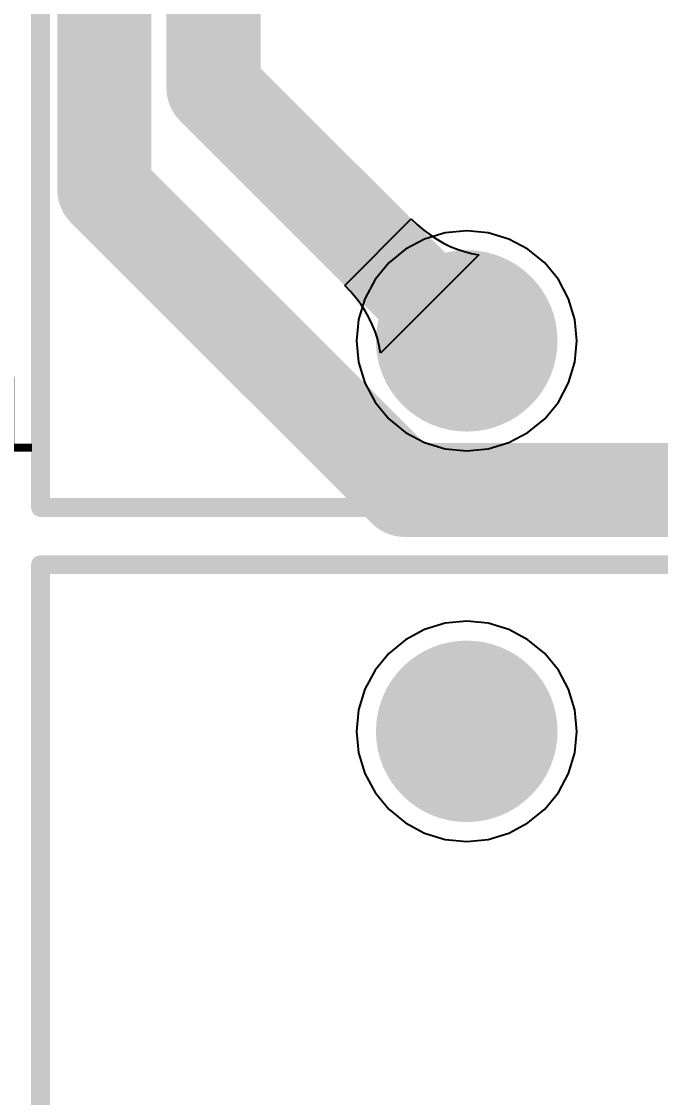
# Model space of a CAD drawing. Header units: inches. Extents: x -0.01 to 3.94, y -0.06 to 4.68.
# Drawn here: x 2.722 to 3.062, y 3.082 to 3.654 of the extents above; entities that cross this region are included whole.
import ezdxf

# ---------------------------------------------------------------- set-up
doc = ezdxf.new("R2010")
doc.units = ezdxf.units.IN
doc.header["$MEASUREMENT"] = 0
for name, color, linetype in [('Bottom Layer', 5, 'Continuous'), ('Bottom Solder', 6, 'Continuous'), ('Int1 -GND)', 16, 'Continuous'), ('Int2 -PWR)', 76, 'Continuous'), ('Multi-Layer', 9, 'Continuous'), ('Pad Holes', 156, 'Continuous'), ('Top 3D Body', 56, 'Continuous'), ('Top Layer', 1, 'Continuous'), ('Top Overlay', 2, 'Continuous'), ('Top Solder', 216, 'Continuous')]:
    doc.layers.add(name, color=color, linetype=linetype)
doc.styles.add('Arial', font='', dxfattribs={"height": 0.2})
doc.styles.get('Arial').set_extended_font_data('Arial')

# ---------------------------------------------------------------- blocks, each defined once
blk = doc.blocks.new('AAE46D0F_8D2F_4914_8614_C04E242B4758_560')
at = {"layer": 'Bottom Layer'}
h = blk.add_hatch(color=5, dxfattribs=at)
edge = h.paths.add_edge_path()
edge.add_arc((0.21653, 0.23622), 0.04626, 0, 360)
at = {"layer": 'Bottom Solder'}
h = blk.add_hatch(color=6, dxfattribs=at)
edge = h.paths.add_edge_path()
edge.add_arc((0.21653, 0.23622), 0.04823, 0, 360)
at = {"layer": 'Int1 -GND)'}
h = blk.add_hatch(color=7, dxfattribs=at)
edge = h.paths.add_edge_path()
edge.add_arc((0.21653, 0.23622), 0.04626, 0, 360)
at = {"layer": 'Int2 -PWR)'}
h = blk.add_hatch(color=7, dxfattribs=at)
edge = h.paths.add_edge_path()
edge.add_arc((0.21653, 0.23622), 0.04626, 0, 360)
at = {"layer": 'Multi-Layer'}
h = blk.add_hatch(color=9, dxfattribs=at)
edge = h.paths.add_edge_path()
edge.add_arc((0.21653, 0.23622), 0.04626, 0, 360)
at = {"layer": 'Pad Holes'}
h = blk.add_hatch(color=7, dxfattribs=at)
edge = h.paths.add_edge_path()
edge.add_arc((0.21653, 0.23622), 0.03051, 0, 360)
at = {"layer": 'Top Layer'}
h = blk.add_hatch(color=1, dxfattribs=at)
edge = h.paths.add_edge_path()
edge.add_arc((0.21653, 0.23622), 0.04626, 0, 360)
at = {"layer": 'Top Solder'}
h = blk.add_hatch(color=216, dxfattribs=at)
edge = h.paths.add_edge_path()
edge.add_arc((0.21653, 0.23622), 0.04823, 0, 360)
at = {"layer": 'Top 3D Body'}
for points in [[(0.44291, 0.3248, 0.00787, 0.00787, 0), (-0.44291, 0.3248, 0.00787, 0.00787, 0)], [(0.44291, 0.3248, 0.00787, 0.00787, 0), (0.44291, -0.3248, 0.00787, 0.00787, 0)]]:
    blk.add_lwpolyline(points, format="xyseb", dxfattribs=at)
blk.add_lwpolyline([(0.44094, 0.3248, 0.00394, 0.00394, 1), (0.44488, 0.3248, 0.00394, 0.00394, 1)], format="xyseb", close=True, dxfattribs=at)
blk.add_lwpolyline([(0.44094, 0.3248, 0.00394, 0.00394, 1), (0.44488, 0.3248, 0.00394, 0.00394, 1)], format="xyseb", close=True, dxfattribs=at)
at = {"layer": 'Top Overlay'}
for points in [[(0.44291, 0.3248, 0.01, 0.01, 0), (-0.44252, 0.3248, 0.01, 0.01, 0)], [(0.44291, 0.3248, 0.01, 0.01, 0), (0.44291, -0.3248, 0.01, 0.01, 0)]]:
    blk.add_lwpolyline(points, format="xyseb", dxfattribs=at)
blk.add_lwpolyline([(0.44041, 0.3248, 0.005, 0.005, 1), (0.44541, 0.3248, 0.005, 0.005, 1)], format="xyseb", close=True, dxfattribs=at)
blk.add_lwpolyline([(0.44041, 0.3248, 0.005, 0.005, 1), (0.44541, 0.3248, 0.005, 0.005, 1)], format="xyseb", close=True, dxfattribs=at)
blk = doc.blocks.new('AAE46D0F_8D2F_4914_8614_C04E242B4758_561')
at = {"layer": 'Bottom Layer'}
h = blk.add_hatch(color=5, dxfattribs=at)
edge = h.paths.add_edge_path()
edge.add_arc((0.21653, -0.23622), 0.04626, 0, 360)
at = {"layer": 'Bottom Solder'}
h = blk.add_hatch(color=6, dxfattribs=at)
edge = h.paths.add_edge_path()
edge.add_arc((0.21653, -0.23622), 0.04823, 0, 360)
at = {"layer": 'Int1 -GND)'}
h = blk.add_hatch(color=7, dxfattribs=at)
edge = h.paths.add_edge_path()
edge.add_arc((0.21653, -0.23622), 0.04626, 0, 360)
at = {"layer": 'Int2 -PWR)'}
h = blk.add_hatch(color=7, dxfattribs=at)
edge = h.paths.add_edge_path()
edge.add_arc((0.21653, -0.23622), 0.04626, 0, 360)
at = {"layer": 'Multi-Layer'}
h = blk.add_hatch(color=9, dxfattribs=at)
edge = h.paths.add_edge_path()
edge.add_arc((0.21653, -0.23622), 0.04626, 0, 360)
at = {"layer": 'Pad Holes'}
h = blk.add_hatch(color=7, dxfattribs=at)
edge = h.paths.add_edge_path()
edge.add_arc((0.21653, -0.23622), 0.03051, 0, 360)
at = {"layer": 'Top Layer'}
h = blk.add_hatch(color=1, dxfattribs=at)
edge = h.paths.add_edge_path()
edge.add_arc((0.21653, -0.23622), 0.04626, 0, 360)
at = {"layer": 'Top Solder'}
h = blk.add_hatch(color=216, dxfattribs=at)
edge = h.paths.add_edge_path()
edge.add_arc((0.21653, -0.23622), 0.04823, 0, 360)
at = {"layer": 'Top 3D Body'}
for points in [[(0.44291, 0.3248, 0.00787, 0.00787, 0), (0.44291, -0.3248, 0.00787, 0.00787, 0)], [(0.44291, -0.3248, 0.00787, 0.00787, 0), (-0.44291, -0.3248, 0.00787, 0.00787, 0)]]:
    blk.add_lwpolyline(points, format="xyseb", dxfattribs=at)
blk.add_lwpolyline([(0.44094, -0.3248, 0.00394, 0.00394, 1), (0.44488, -0.3248, 0.00394, 0.00394, 1)], format="xyseb", close=True, dxfattribs=at)
blk.add_lwpolyline([(0.44094, -0.3248, 0.00394, 0.00394, 1), (0.44488, -0.3248, 0.00394, 0.00394, 1)], format="xyseb", close=True, dxfattribs=at)
at = {"layer": 'Top Overlay'}
for points in [[(0.44291, 0.3248, 0.01, 0.01, 0), (0.44291, -0.3248, 0.01, 0.01, 0)], [(0.44291, -0.3248, 0.01, 0.01, 0), (-0.44252, -0.3248, 0.01, 0.01, 0)]]:
    blk.add_lwpolyline(points, format="xyseb", dxfattribs=at)
blk.add_lwpolyline([(0.44041, -0.3248, 0.005, 0.005, 1), (0.44541, -0.3248, 0.005, 0.005, 1)], format="xyseb", close=True, dxfattribs=at)
blk.add_lwpolyline([(0.44041, -0.3248, 0.005, 0.005, 1), (0.44541, -0.3248, 0.005, 0.005, 1)], format="xyseb", close=True, dxfattribs=at)

msp = doc.modelspace()

# ---------------------------------------------------------------- linework, layer by layer
at = {"layer": 'Int1 -GND)'}
for p, q in [((2.94724, 3.54159), (2.93626, 3.53826)), ((2.95866, 3.54272), (2.94724, 3.54159)), ((2.97008, 3.54159), (2.95866, 3.54272)), ((2.98106, 3.53826), (2.97008, 3.54159)), ((2.93626, 3.53826), (2.92614, 3.53285)), ((2.99119, 3.53285), (2.98106, 3.53826)), ((2.92614, 3.53285), (2.91727, 3.52557)), ((3.00006, 3.52557), (2.99119, 3.53285)), ((2.91727, 3.52557), (2.90999, 3.5167)), ((3.00734, 3.5167), (3.00006, 3.52557)), ((2.90999, 3.5167), (2.90458, 3.50658)), ((3.01275, 3.50658), (3.00734, 3.5167)), ((2.90458, 3.50658), (2.90125, 3.49559)), ((3.01608, 3.49559), (3.01275, 3.50658)), ((2.90125, 3.49559), (2.90012, 3.48417)), ((3.0172, 3.48417), (3.01608, 3.49559)), ((2.90012, 3.48417), (2.90125, 3.47275)), ((3.01608, 3.47275), (3.0172, 3.48417)), ((2.90125, 3.47275), (2.90458, 3.46177)), ((3.01275, 3.46177), (3.01608, 3.47275)), ((2.90458, 3.46177), (2.90999, 3.45165)), ((3.00734, 3.45165), (3.01275, 3.46177)), ((2.90999, 3.45165), (2.91727, 3.44278)), ((3.00006, 3.44278), (3.00734, 3.45165)), ((2.91727, 3.44278), (2.92614, 3.4355)), ((2.99119, 3.4355), (3.00006, 3.44278)), ((2.92614, 3.4355), (2.93626, 3.43009)), ((2.98106, 3.43009), (2.99119, 3.4355)), ((2.93626, 3.43009), (2.94724, 3.42676)), ((2.94724, 3.42676), (2.95866, 3.42563)), ((2.95866, 3.42563), (2.97008, 3.42676)), ((2.97008, 3.42676), (2.98106, 3.43009)), ((2.95866, 3.33516), (2.94724, 3.33403)), ((2.97008, 3.33403), (2.95866, 3.33516)), ((2.93626, 3.3307), (2.92614, 3.32529)), ((2.94724, 3.33403), (2.93626, 3.3307)), ((2.98106, 3.3307), (2.97008, 3.33403)), ((2.99119, 3.32529), (2.98106, 3.3307)), ((2.92614, 3.32529), (2.91727, 3.31801)), ((3.00006, 3.31801), (2.99119, 3.32529)), ((2.91727, 3.31801), (2.90999, 3.30914)), ((3.00734, 3.30914), (3.00006, 3.31801)), ((2.90999, 3.30914), (2.90458, 3.29902)), ((3.01275, 3.29902), (3.00734, 3.30914)), ((2.90458, 3.29902), (2.90125, 3.28803)), ((3.01608, 3.28803), (3.01275, 3.29902)), ((2.90125, 3.28803), (2.90012, 3.27661)), ((3.0172, 3.27661), (3.01608, 3.28803)), ((2.90012, 3.27661), (2.90125, 3.26519)), ((3.01608, 3.26519), (3.0172, 3.27661)), ((2.90125, 3.26519), (2.90458, 3.25421)), ((3.01275, 3.25421), (3.01608, 3.26519)), ((2.90458, 3.25421), (2.90999, 3.24409)), ((3.00734, 3.24409), (3.01275, 3.25421)), ((2.90999, 3.24409), (2.91727, 3.23522)), ((3.00006, 3.23522), (3.00734, 3.24409)), ((2.91727, 3.23522), (2.92614, 3.22794)), ((2.99119, 3.22794), (3.00006, 3.23522)), ((2.92614, 3.22794), (2.93626, 3.22253)), ((2.98106, 3.22253), (2.99119, 3.22794)), ((2.93626, 3.22253), (2.94724, 3.2192)), ((2.97008, 3.2192), (2.98106, 3.22253)), ((2.94724, 3.2192), (2.95866, 3.21807)), ((2.95866, 3.21807), (2.97008, 3.2192))]:
    msp.add_line(p, q, dxfattribs=at)
at = {"layer": 'Int2 -PWR)'}
for p, q in [((2.94724, 3.54159), (2.93626, 3.53826)), ((2.95866, 3.54272), (2.94724, 3.54159)), ((2.97008, 3.54159), (2.95866, 3.54272)), ((2.98106, 3.53826), (2.97008, 3.54159)), ((2.93626, 3.53826), (2.92614, 3.53285)), ((2.99119, 3.53285), (2.98106, 3.53826)), ((2.92614, 3.53285), (2.91727, 3.52557)), ((3.00006, 3.52557), (2.99119, 3.53285)), ((2.91727, 3.52557), (2.90999, 3.5167)), ((3.00734, 3.5167), (3.00006, 3.52557)), ((2.90999, 3.5167), (2.90458, 3.50658)), ((3.01275, 3.50658), (3.00734, 3.5167)), ((2.90458, 3.50658), (2.90125, 3.49559)), ((3.01608, 3.49559), (3.01275, 3.50658)), ((2.90125, 3.49559), (2.90012, 3.48417)), ((3.0172, 3.48417), (3.01608, 3.49559)), ((2.90012, 3.48417), (2.90125, 3.47275)), ((3.01608, 3.47275), (3.0172, 3.48417)), ((2.90125, 3.47275), (2.90458, 3.46177)), ((3.01275, 3.46177), (3.01608, 3.47275)), ((2.90458, 3.46177), (2.90999, 3.45165)), ((3.00734, 3.45165), (3.01275, 3.46177)), ((2.90999, 3.45165), (2.91727, 3.44278)), ((3.00006, 3.44278), (3.00734, 3.45165)), ((2.91727, 3.44278), (2.92614, 3.4355)), ((2.99119, 3.4355), (3.00006, 3.44278)), ((2.92614, 3.4355), (2.93626, 3.43009)), ((2.98106, 3.43009), (2.99119, 3.4355)), ((2.93626, 3.43009), (2.94724, 3.42676)), ((2.94724, 3.42676), (2.95866, 3.42563)), ((2.95866, 3.42563), (2.97008, 3.42676)), ((2.97008, 3.42676), (2.98106, 3.43009)), ((2.95866, 3.33516), (2.94724, 3.33403)), ((2.97008, 3.33403), (2.95866, 3.33516)), ((2.93626, 3.3307), (2.92614, 3.32529)), ((2.94724, 3.33403), (2.93626, 3.3307)), ((2.98106, 3.3307), (2.97008, 3.33403)), ((2.99119, 3.32529), (2.98106, 3.3307)), ((2.92614, 3.32529), (2.91727, 3.31801)), ((3.00006, 3.31801), (2.99119, 3.32529)), ((2.91727, 3.31801), (2.90999, 3.30914)), ((3.00734, 3.30914), (3.00006, 3.31801)), ((2.90999, 3.30914), (2.90458, 3.29902)), ((3.01275, 3.29902), (3.00734, 3.30914)), ((2.90458, 3.29902), (2.90125, 3.28803)), ((3.01608, 3.28803), (3.01275, 3.29902)), ((2.90125, 3.28803), (2.90012, 3.27661)), ((3.0172, 3.27661), (3.01608, 3.28803)), ((2.90012, 3.27661), (2.90125, 3.26519)), ((3.01608, 3.26519), (3.0172, 3.27661)), ((2.90125, 3.26519), (2.90458, 3.25421)), ((3.01275, 3.25421), (3.01608, 3.26519)), ((2.90458, 3.25421), (2.90999, 3.24409)), ((3.00734, 3.24409), (3.01275, 3.25421)), ((2.90999, 3.24409), (2.91727, 3.23522)), ((3.00006, 3.23522), (3.00734, 3.24409)), ((2.91727, 3.23522), (2.92614, 3.22794)), ((2.99119, 3.22794), (3.00006, 3.23522)), ((2.92614, 3.22794), (2.93626, 3.22253)), ((2.98106, 3.22253), (2.99119, 3.22794)), ((2.93626, 3.22253), (2.94724, 3.2192)), ((2.97008, 3.2192), (2.98106, 3.22253)), ((2.94724, 3.2192), (2.95866, 3.21807)), ((2.95866, 3.21807), (2.97008, 3.2192))]:
    msp.add_line(p, q, dxfattribs=at)
at = {"layer": 'Top Layer'}
for p, q in [((2.89384, 3.51365), (2.92919, 3.549)), ((2.92919, 3.549), (2.93247, 3.54589)), ((2.93247, 3.54589), (2.93582, 3.54305)), ((2.93582, 3.54305), (2.93924, 3.54048)), ((2.93924, 3.54048), (2.94273, 3.53817)), ((2.94273, 3.53817), (2.94629, 3.53614)), ((2.94629, 3.53614), (2.94993, 3.53437)), ((2.94993, 3.53437), (2.95363, 3.53287)), ((2.96518, 3.52997), (2.91286, 3.47766)), ((2.95363, 3.53287), (2.95741, 3.53163)), ((2.95741, 3.53163), (2.96126, 3.53067)), ((2.96126, 3.53067), (2.96518, 3.52997)), ((2.89694, 3.51037), (2.89384, 3.51365)), ((2.89979, 3.50702), (2.89694, 3.51037)), ((2.90236, 3.5036), (2.89979, 3.50702)), ((2.90466, 3.5001), (2.90236, 3.5036)), ((2.9067, 3.49654), (2.90466, 3.5001)), ((2.90847, 3.49291), (2.9067, 3.49654)), ((2.90997, 3.4892), (2.90847, 3.49291)), ((2.9112, 3.48543), (2.90997, 3.4892)), ((2.91217, 3.48158), (2.9112, 3.48543)), ((2.91286, 3.47766), (2.91217, 3.48158))]:
    msp.add_line(p, q, dxfattribs=at)
for points in [[(2.82415, 3.61868, 0.05, 0.05, 0), (2.82415, 4.0164, 0.05, 0.05, 0)], [(2.76615, 3.56459, 0.05, 0.05, 0), (2.76615, 3.79881, 0.05, 0.05, 0)], [(2.82415, 3.61868, 0.05, 0.05, 0), (2.95866, 3.48417, 0.05, 0.05, 0)], [(2.76615, 3.56459, 0.05, 0.05, 0), (2.92583, 3.40491, 0.05, 0.05, 0)], [(2.92583, 3.40491, 0.05, 0.05, 0), (3.20224, 3.40491, 0.05, 0.05, 0)]]:
    msp.add_lwpolyline(points, format="xyseb", dxfattribs=at)
for points in [[(2.81165, 3.61868, 0.025, 0.025, 1), (2.83665, 3.61868, 0.025, 0.025, 1)], [(2.81165, 3.61868, 0.025, 0.025, 1), (2.83665, 3.61868, 0.025, 0.025, 1)], [(2.75365, 3.56459, 0.025, 0.025, 1), (2.77865, 3.56459, 0.025, 0.025, 1)], [(2.75365, 3.56459, 0.025, 0.025, 1), (2.77865, 3.56459, 0.025, 0.025, 1)], [(2.94616, 3.48417, 0.025, 0.025, 1), (2.97116, 3.48417, 0.025, 0.025, 1)], [(2.91333, 3.40491, 0.025, 0.025, 1), (2.93833, 3.40491, 0.025, 0.025, 1)], [(2.91333, 3.40491, 0.025, 0.025, 1), (2.93833, 3.40491, 0.025, 0.025, 1)]]:
    msp.add_lwpolyline(points, format="xyseb", close=True, dxfattribs=at)

# ---------------------------------------------------------------- block references
at = {"rotation": 180}
for name, p in [('AAE46D0F_8D2F_4914_8614_C04E242B4758_560', (3.1752, 3.72039)), ('AAE46D0F_8D2F_4914_8614_C04E242B4758_561', (3.1752, 3.04039))]:
    msp.add_blockref(name, p, dxfattribs=at)

# ---------------------------------------------------------------- texts
at = {"layer": 'Top Overlay', "style": 'Arial'}
msp.add_text('R51', height=0.04, dxfattribs=at).set_placement((2.62795, 3.4252))

doc.saveas('drawing.dxf')
